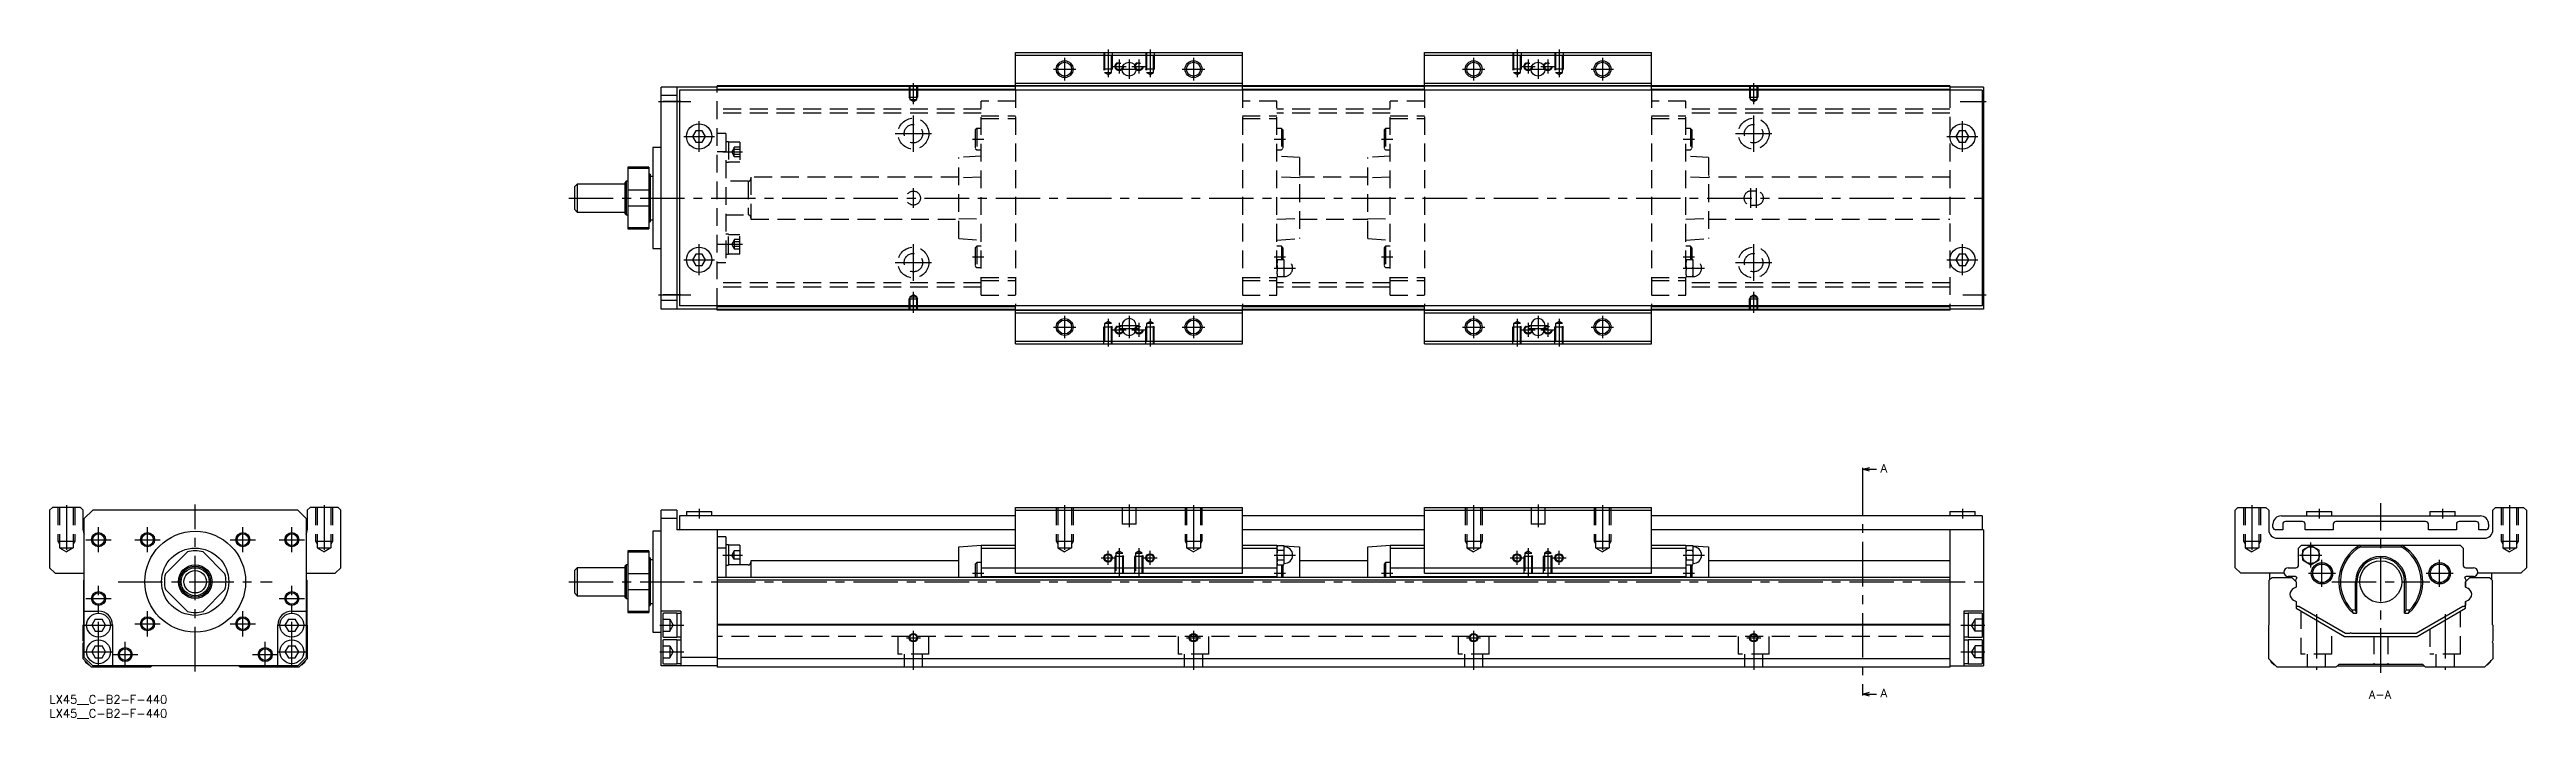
# Model space of a CAD drawing. Extents: x 0 to 884, y -8 to 230.
import ezdxf

# ---------------------------------------------------------------- set-up
doc = ezdxf.new("R2010")
doc.units = 0
doc.header["$LTSCALE"] = 0.5
doc.linetypes.add('CENTER', pattern=[50.8, 31.75, -6.35, 6.35, -6.35])
doc.linetypes.add('DASHED', pattern=[19.05, 12.7, -6.35])
for name, color, linetype in [('MSM_CENTER', 1, 'CENTER'), ('MSM_CONTINUOUS', 7, 'CONTINUOUS'), ('MSM_DASHED', 4, 'DASHED'), ('MSM_NARROW', 5, 'CONTINUOUS'), ('MSM_PART_NUMBER', 7, 'CONTINUOUS')]:
    doc.layers.add(name, color=color, linetype=linetype)
doc.styles.get("Standard").update_dxf_attribs({"font": 'txt.shx', "height": 3, "bigfont": 'bigfont.shx'})

# ---------------------------------------------------------------- blocks, each defined once
blk = doc.blocks.new('*U3')
at = {"layer": 'MSM_PART_NUMBER'}
blk.add_text('LX45__C-B2-F-440', height=3, dxfattribs=at).set_placement((0, -3))
blk = doc.blocks.new('*U4')
at = {"layer": 'MSM_PART_NUMBER'}
blk.add_text('LX45__C-B2-F-440', height=3, dxfattribs=at).set_placement((0, -8))

msp = doc.modelspace()

# ---------------------------------------------------------------- linework, layer by layer
at = {"layer": 'MSM_CENTER'}
for p, q in [((377.9, 230.38), (377.9, 220.47)), ((392.9, 230.38), (392.9, 220.47)), ((523.9, 230.38), (523.9, 220.47)), ((538.9, 230.38), (538.9, 220.47)), ((358.4, 223.38), (366.4, 223.38)), ((362.4, 227.38), (362.4, 219.38)), ((379.4, 224.38), (384.4, 224.38)), ((381.9, 226.88), (381.9, 221.88)), ((381.9, 223.38), (388.9, 223.38)), ((385.4, 226.88), (385.4, 219.88)), ((386.4, 224.38), (391.4, 224.38)), ((388.9, 226.88), (388.9, 221.88)), ((404.4, 223.38), (412.4, 223.38)), ((408.4, 227.38), (408.4, 219.38)), ((504.4, 223.38), (512.4, 223.38)), ((508.4, 227.38), (508.4, 219.38)), ((525.4, 224.38), (530.4, 224.38)), ((527.9, 226.88), (527.9, 221.88)), ((527.9, 223.38), (534.9, 223.38)), ((531.4, 226.88), (531.4, 219.88)), ((532.4, 224.38), (537.4, 224.38)), ((534.9, 226.88), (534.9, 221.88)), ((550.4, 223.38), (558.4, 223.38)), ((554.4, 227.38), (554.4, 219.38)), ((308.4, 210.87), (308.4, 218.38)), ((608.4, 210.87), (608.4, 218.38)), ((217.4, 211.88), (228.9, 211.88)), ((231.9, 193.88), (231.9, 204.88)), ((308.4, 193.88), (308.4, 206.88)), ((608.4, 193.88), (608.4, 206.88)), ((682.07, 211.88), (691.4, 211.88)), ((682.9, 193.88), (682.9, 204.88)), ((226.4, 199.38), (237.4, 199.38)), ((301.9, 200.38), (314.9, 200.38)), ((329.5, 198.38), (333.6, 198.38)), ((437.2, 198.38), (441.3, 198.38)), ((475.5, 198.38), (479.6, 198.38)), ((583.2, 198.38), (587.3, 198.38)), ((601.9, 200.38), (614.9, 200.38)), ((677.4, 199.38), (688.4, 199.38)), ((240.4, 193.83), (247.4, 193.83)), ((185.4, 177.38), (692.4, 177.38)), ((308.4, 173.88), (308.4, 180.88)), ((607.4, 173.88), (607.4, 180.88)), ((609.4, 173.88), (609.4, 180.88)), ((231.9, 149.88), (231.9, 160.88)), ((240.4, 160.92), (247.4, 160.92)), ((308.4, 147.88), (308.4, 160.88)), ((608.4, 147.88), (608.4, 160.88)), ((682.9, 149.88), (682.9, 160.88)), ((226.4, 155.38), (237.4, 155.38)), ((301.9, 154.38), (314.9, 154.38)), ((329.5, 156.38), (333.6, 156.38)), ((437.2, 156.38), (441.3, 156.38)), ((437.2, 152.38), (444.8, 152.38)), ((475.5, 156.38), (479.6, 156.38)), ((583.2, 156.38), (587.3, 156.38)), ((583.2, 152.38), (590.8, 152.38)), ((601.9, 154.38), (614.9, 154.38)), ((677.4, 155.38), (688.4, 155.38)), ((217.4, 142.88), (228.9, 142.88)), ((308.4, 136.38), (308.4, 143.89)), ((608.4, 136.38), (608.4, 143.89)), ((683.07, 142.88), (691.4, 142.88)), ((362.4, 135.38), (362.4, 127.38)), ((377.9, 134.29), (377.9, 124.38)), ((381.9, 132.88), (381.9, 127.88)), ((385.4, 135.38), (385.4, 127.38)), ((388.9, 132.88), (388.9, 127.88)), ((392.9, 134.29), (392.9, 124.38)), ((408.4, 135.38), (408.4, 127.38)), ((508.4, 135.38), (508.4, 127.38)), ((523.9, 134.29), (523.9, 124.38)), ((527.9, 132.88), (527.9, 127.88)), ((531.4, 135.38), (531.4, 127.38)), ((534.9, 132.88), (534.9, 127.88)), ((538.9, 134.29), (538.9, 124.38)), ((554.4, 135.38), (554.4, 127.38)), ((358.4, 131.38), (366.4, 131.38)), ((379.4, 130.38), (384.4, 130.38)), ((381.9, 131.88), (388.9, 131.88)), ((381.9, 130.88), (388.9, 130.88)), ((386.4, 130.38), (391.4, 130.38)), ((404.4, 131.38), (412.4, 131.38)), ((504.4, 131.38), (512.4, 131.38)), ((525.4, 130.38), (530.4, 130.38)), ((527.9, 131.88), (534.9, 131.88)), ((527.9, 130.88), (534.9, 130.88)), ((532.4, 130.38), (537.4, 130.38)), ((550.4, 131.38), (558.4, 131.38)), ((647.27, 80.12), (647.27, 0.88)), ((6, 67.76), (6, 50.18)), ((52, 8.5), (52, 68)), ((98, 67.76), (98, 50.18)), ((231.9, 66.5), (231.9, 63)), ((362.4, 67.76), (362.4, 50.18)), ((385.4, 68), (385.4, 60)), ((408.4, 67.76), (408.4, 50.18)), ((508.4, 67.76), (508.4, 50.18)), ((531.4, 68), (531.4, 60)), ((554.4, 67.76), (554.4, 50.18)), ((682.9, 66.5), (682.9, 63)), ((786.27, 67.76), (786.27, 50.18)), ((810.27, 66.5), (810.27, 63)), ((832.27, 8), (832.27, 68.5)), ((854.27, 66.5), (854.27, 63)), ((878.27, 67.76), (878.27, 50.18)), ((13, 55.5), (22, 55.5)), ((17.5, 51), (17.5, 60)), ((30.5, 55.5), (39.5, 55.5)), ((35, 51), (35, 60)), ((64.5, 55.5), (73.5, 55.5)), ((69, 51), (69, 60)), ((82, 55.5), (91, 55.5)), ((86.5, 51), (86.5, 60)), ((807.27, 45.54), (807.27, 54.46)), ((240.4, 50), (247.4, 50)), ((375.4, 49), (380.4, 49)), ((377.9, 46.5), (377.9, 51.5)), ((381.9, 52.41), (381.9, 42.5)), ((388.9, 52.41), (388.9, 42.5)), ((390.4, 49), (395.4, 49)), ((392.9, 46.5), (392.9, 51.5)), ((437.2, 50), (444.8, 50)), ((521.4, 49), (526.4, 49)), ((523.9, 46.5), (523.9, 51.5)), ((527.9, 52.41), (527.9, 42.5)), ((534.9, 52.41), (534.9, 42.5)), ((536.4, 49), (541.4, 49)), ((538.9, 46.5), (538.9, 51.5)), ((583.2, 50), (590.8, 50)), ((803.27, 50), (811.27, 50)), ((811.27, 38.7), (811.27, 48.3)), ((853.27, 38.7), (853.27, 48.3)), ((17.5, 10.25), (17.5, 39)), ((24.5, 40.5), (79.5, 40.5)), ((86.5, 10.25), (86.5, 39)), ((185.4, 40.5), (692.4, 40.5)), ((329.5, 43.5), (333.6, 43.5)), ((437.2, 43.5), (441.3, 43.5)), ((475.5, 43.5), (479.6, 43.5)), ((583.2, 43.5), (587.3, 43.5)), ((806.47, 43.5), (816.07, 43.5)), ((814.77, 40.5), (849.77, 40.5)), ((848.47, 43.5), (858.07, 43.5)), ((13, 34.5), (22, 34.5)), ((35, 21), (35, 30)), ((69, 21), (69, 30)), ((82, 34.5), (91, 34.5)), ((809.27, 28.97), (809.27, 9)), ((855.27, 28.97), (855.27, 9)), ((12.25, 25), (22.75, 25)), ((27, 10), (27, 19)), ((30.5, 25.5), (39.5, 25.5)), ((64.5, 25.5), (73.5, 25.5)), ((77, 10), (77, 19)), ((81.25, 25), (91.75, 25)), ((217.9, 25), (226.4, 25)), ((305.9, 20.5), (310.9, 20.5)), ((308.4, 9), (308.4, 23)), ((405.9, 20.5), (410.9, 20.5)), ((408.4, 23), (408.4, 9)), ((505.9, 20.5), (510.9, 20.5)), ((508.4, 23), (508.4, 9)), ((605.9, 20.5), (610.9, 20.5)), ((608.4, 23), (608.4, 9)), ((682.4, 25), (690.9, 25)), ((12.25, 15.5), (22.75, 15.5)), ((22.5, 14.5), (31.5, 14.5)), ((72.5, 14.5), (81.5, 14.5)), ((81.25, 15.5), (91.75, 15.5)), ((217.9, 15.5), (226.4, 15.5)), ((682.4, 15.5), (690.9, 15.5))]:
    msp.add_line(p, q, dxfattribs=at)
at = {"layer": 'MSM_CONTINUOUS'}
for p, q in [((344.9, 215.88), (344.9, 229.38)), ((344.9, 229.38), (425.9, 229.38)), ((344.9, 228.38), (425.9, 228.38)), ((425.9, 215.88), (425.9, 229.38)), ((490.9, 215.88), (490.9, 229.38)), ((490.9, 229.38), (571.9, 229.38)), ((490.9, 228.38), (571.9, 228.38)), ((571.9, 215.88), (571.9, 229.38)), ((238.4, 216.98), (218.4, 216.98)), ((218.4, 137.78), (218.4, 216.98)), ((223.9, 213.98), (218.4, 213.98)), ((223.9, 216.98), (223.9, 137.78)), ((689.9, 215.88), (224.9, 215.88)), ((224.9, 215.88), (224.9, 138.88)), ((678.4, 217.38), (238.4, 217.38)), ((238.4, 215.88), (238.4, 217.38)), ((344.9, 217.18), (238.4, 217.18)), ((344.9, 216.18), (238.4, 216.18)), ((344.9, 218.38), (425.9, 218.38)), ((344.9, 217.38), (425.9, 217.38)), ((490.9, 217.18), (425.9, 217.18)), ((490.9, 216.18), (425.9, 216.18)), ((490.9, 218.38), (571.9, 218.38)), ((490.9, 217.38), (571.9, 217.38)), ((678.4, 217.18), (571.9, 217.18)), ((678.4, 216.18), (571.9, 216.18)), ((678.4, 217.38), (678.4, 215.88)), ((690.4, 216.98), (678.4, 216.98)), ((689.9, 215.88), (689.9, 138.88)), ((690.4, 216.98), (690.4, 137.78)), ((215.4, 195.38), (215.4, 159.38)), ((218.4, 195.38), (215.4, 195.38)), ((230.74, 201.38), (229.59, 199.38)), ((229.59, 199.38), (230.74, 197.38)), ((233.05, 201.38), (230.74, 201.38)), ((230.74, 197.38), (233.05, 197.38)), ((234.2, 199.38), (233.05, 201.38)), ((233.05, 197.38), (234.2, 199.38)), ((681.74, 201.38), (680.59, 199.38)), ((680.59, 199.38), (681.74, 197.38)), ((684.05, 201.38), (681.74, 201.38)), ((681.74, 197.38), (684.05, 197.38)), ((685.2, 199.38), (684.05, 201.38)), ((684.05, 197.38), (685.2, 199.38)), ((213.9, 188.38), (206.4, 188.38)), ((206.4, 188.38), (206.4, 166.38)), ((206.4, 188.01), (213.9, 188.01)), ((213.9, 188.38), (213.9, 166.38)), ((214.4, 185.88), (213.9, 185.88)), ((214.4, 185.88), (214.4, 168.88)), ((188.4, 182.38), (187.4, 181.38)), ((187.4, 181.38), (187.4, 173.38)), ((188.4, 182.38), (188.4, 172.38)), ((205.4, 182.38), (188.4, 182.38)), ((205.9, 183.38), (205.4, 182.88)), ((205.4, 182.88), (205.4, 171.88)), ((205.9, 183.38), (205.9, 171.38)), ((206.4, 183.38), (205.9, 183.38)), ((213.9, 180.17), (206.4, 180.17)), ((215.4, 185.13), (214.4, 185.13)), ((187.4, 173.38), (188.4, 172.38)), ((188.4, 172.38), (205.4, 172.38)), ((205.4, 171.88), (205.9, 171.38)), ((205.9, 171.38), (206.4, 171.38)), ((206.4, 174.58), (213.9, 174.58)), ((213.9, 168.88), (214.4, 168.88)), ((214.4, 169.63), (215.4, 169.63)), ((213.9, 166.74), (206.4, 166.74)), ((206.4, 166.38), (213.9, 166.38)), ((215.4, 159.38), (218.4, 159.38)), ((230.74, 157.38), (229.59, 155.38)), ((229.59, 155.38), (230.74, 153.38)), ((233.05, 157.38), (230.74, 157.38)), ((230.74, 153.38), (233.05, 153.38)), ((234.2, 155.38), (233.05, 157.38)), ((233.05, 153.38), (234.2, 155.38)), ((681.74, 157.38), (680.59, 155.38)), ((680.59, 155.38), (681.74, 153.38)), ((684.05, 157.38), (681.74, 157.38)), ((681.74, 153.38), (684.05, 153.38)), ((685.2, 155.38), (684.05, 157.38)), ((684.05, 153.38), (685.2, 155.38)), ((223.9, 140.78), (218.4, 140.78)), ((238.4, 137.78), (218.4, 137.78)), ((689.9, 138.88), (224.9, 138.88)), ((238.4, 137.38), (238.4, 138.88)), ((344.9, 138.58), (238.4, 138.58)), ((344.9, 137.58), (238.4, 137.58)), ((678.4, 137.38), (238.4, 137.38)), ((344.9, 125.38), (344.9, 138.88)), ((344.9, 137.38), (425.9, 137.38)), ((344.9, 136.38), (425.9, 136.38)), ((425.9, 125.38), (425.9, 138.88)), ((490.9, 138.58), (425.9, 138.58)), ((490.9, 137.58), (425.9, 137.58)), ((490.9, 125.38), (490.9, 138.88)), ((490.9, 137.38), (571.9, 137.38)), ((490.9, 136.38), (571.9, 136.38)), ((571.9, 125.38), (571.9, 138.88)), ((678.4, 138.58), (571.9, 138.58)), ((678.4, 137.58), (571.9, 137.58)), ((678.4, 138.88), (678.4, 137.38)), ((690.4, 137.78), (678.4, 137.78)), ((344.9, 126.38), (425.9, 126.38)), ((344.9, 125.38), (425.9, 125.38)), ((382.9, 131.88), (382.9, 130.88)), ((387.9, 130.88), (387.9, 131.88)), ((490.9, 126.38), (571.9, 126.38)), ((490.9, 125.38), (571.9, 125.38)), ((528.9, 131.88), (528.9, 130.88)), ((533.9, 130.88), (533.9, 131.88)), ((647.27, 80.62), (649.77, 81.29)), ((647.27, 81.12), (647.27, 80.12)), ((647.27, 80.62), (652.27, 80.62)), ((649.77, 79.95), (647.27, 80.62)), ((1, 67), (0, 66)), ((0, 66), (0, 45.5)), ((11, 67), (1, 67)), ((12, 66), (11, 67)), ((12, 59), (12, 66)), ((15.4, 66), (12.4, 63)), ((12.4, 13.5), (12.4, 63)), ((88.6, 66), (15.4, 66)), ((91.6, 63), (88.6, 66)), ((91.6, 63), (91.6, 13.5)), ((93, 67), (92, 66)), ((92, 66), (92, 59)), ((103, 67), (93, 67)), ((104, 66), (103, 67)), ((104, 45.5), (104, 66)), ((223.9, 66), (218.4, 66)), ((218.4, 10.5), (218.4, 66)), ((223.9, 63), (218.4, 63)), ((223.9, 66), (223.9, 59)), ((224.9, 64), (224.9, 59)), ((344.9, 64), (224.9, 64)), ((227.4, 65.5), (227.4, 64)), ((227.4, 65.5), (236.4, 65.5)), ((236.4, 64), (236.4, 65.5)), ((344.9, 67), (425.9, 67)), ((344.9, 43.5), (344.9, 67)), ((344.9, 66), (425.9, 66)), ((425.9, 43.5), (425.9, 67)), ((490.9, 64), (425.9, 64)), ((490.9, 67), (571.9, 67)), ((490.9, 43.5), (490.9, 67)), ((490.9, 66), (571.9, 66)), ((571.9, 43.5), (571.9, 67)), ((689.9, 64), (571.9, 64)), ((678.4, 65.5), (678.4, 64)), ((678.4, 65.5), (687.4, 65.5)), ((687.4, 64), (687.4, 65.5)), ((689.9, 64), (689.9, 59)), ((780.27, 66), (781.27, 67)), ((780.27, 45.5), (780.27, 66)), ((781.27, 67), (791.27, 67)), ((791.27, 67), (792.27, 66)), ((792.27, 66), (792.27, 59)), ((796.77, 64), (867.77, 64)), ((804.27, 62), (798.27, 62)), ((805.77, 65.5), (814.77, 65.5)), ((805.77, 65.5), (805.77, 64)), ((814.77, 64), (814.77, 65.5)), ((848.27, 62), (816.27, 62)), ((849.77, 65.5), (858.77, 65.5)), ((849.77, 65.5), (849.77, 64)), ((858.77, 64), (858.77, 65.5)), ((866.27, 62), (860.27, 62)), ((872.27, 66), (873.27, 67)), ((872.27, 59), (872.27, 66)), ((873.27, 67), (883.27, 67)), ((883.27, 67), (884.27, 66)), ((884.27, 66), (884.27, 45.5)), ((218.4, 58.5), (215.4, 58.5)), ((215.4, 58.5), (215.4, 22.5)), ((344.9, 59), (223.9, 59)), ((238.4, 59), (238.4, 10)), ((241.4, 56.5), (238.4, 56.5)), ((241.4, 56.5), (241.4, 42)), ((242.4, 53.65), (241.4, 53.65)), ((242.4, 53.65), (242.4, 46.35)), ((246.4, 53.5), (242.4, 53.5)), ((246.4, 53.5), (246.4, 46.5)), ((324.6, 53), (332.6, 53.5)), ((332.6, 53.5), (344.9, 53.5)), ((332.6, 53.5), (332.6, 42)), ((490.9, 59), (425.9, 59)), ((425.9, 53.5), (438.2, 53.5)), ((438.2, 53.5), (438.77, 53.46)), ((438.2, 53.5), (438.2, 42)), ((438.32, 53.46), (438.2, 53)), ((438.32, 53.46), (440.67, 53.46)), ((440.8, 53), (440.67, 53.46)), ((440.7, 53.34), (446.2, 53)), ((470.6, 53), (478.6, 53.5)), ((478.6, 53.5), (490.9, 53.5)), ((478.6, 53.5), (478.6, 42)), ((690.4, 59), (571.9, 59)), ((571.9, 53.5), (584.2, 53.5)), ((584.2, 53.5), (584.77, 53.46)), ((584.2, 53.5), (584.2, 42)), ((584.32, 53.46), (584.2, 53)), ((584.32, 53.46), (586.67, 53.46)), ((586.8, 53), (586.67, 53.46)), ((586.7, 53.34), (592.2, 53)), ((678.4, 59), (678.4, 10)), ((690.4, 59), (690.4, 10.5)), ((793.77, 60), (793.77, 61)), ((797.27, 59), (794.77, 59)), ((795.27, 56), (869.27, 56)), ((797.27, 61), (797.27, 59)), ((802.92, 52.5), (803.92, 53.5)), ((803.92, 53.5), (860.62, 53.5)), ((807.27, 53.46), (804.27, 51.73)), ((805.27, 59), (805.27, 61)), ((815.27, 59), (805.27, 59)), ((810.27, 51.73), (807.27, 53.46)), ((815.27, 61), (815.27, 59)), ((824.79, 53.5), (825.04, 53)), ((839.5, 53), (839.76, 53.5)), ((849.27, 59), (849.27, 61)), ((859.27, 59), (849.27, 59)), ((859.27, 61), (859.27, 59)), ((860.62, 53.5), (861.62, 52.5)), ((867.27, 59), (867.27, 61)), ((869.77, 59), (867.27, 59)), ((870.77, 61), (870.77, 60)), ((0, 45.5), (2, 43.5)), ((41.36, 43.3), (49.2, 51.14)), ((54.8, 51.14), (62.64, 43.3)), ((102, 43.5), (104, 45.5)), ((188.4, 45.5), (187.4, 44.5)), ((187.4, 44.5), (187.4, 36.5)), ((205.4, 45.5), (188.4, 45.5)), ((188.4, 45.5), (188.4, 35.5)), ((205.9, 46.5), (205.4, 46)), ((205.4, 46), (205.4, 35)), ((206.4, 46.5), (205.9, 46.5)), ((205.9, 46.5), (205.9, 34.5)), ((213.9, 51.5), (206.4, 51.5)), ((206.4, 51.5), (206.4, 29.5)), ((206.4, 51.14), (213.9, 51.14)), ((213.9, 51.5), (213.9, 29.5)), ((214.4, 49), (213.9, 49)), ((214.4, 49), (214.4, 32)), ((215.4, 48.25), (214.4, 48.25)), ((241.4, 52.5), (238.4, 52.5)), ((241.4, 46.35), (242.4, 46.35)), ((249.4, 46.5), (242.4, 46.5)), ((250.4, 48), (250.4, 42)), ((324.6, 48), (250.4, 48)), ((324.6, 42), (324.6, 53)), ((331, 47.3), (330.5, 46.8)), ((330.5, 46.8), (330.5, 42)), ((332.6, 47.3), (331, 47.3)), ((331, 47.3), (331, 42)), ((332.6, 52.5), (344.9, 52.5)), ((332.6, 45.5), (438.2, 45.5)), ((425.9, 52.5), (438.2, 52.5)), ((438.2, 52.41), (438.2, 52.6)), ((438.2, 47), (438.32, 46.54)), ((438.32, 51.73), (440.67, 51.73)), ((438.32, 48.27), (440.67, 48.27)), ((438.32, 46.54), (440.67, 46.54)), ((439.8, 46.54), (439.8, 42)), ((440.3, 46.54), (440.3, 42)), ((440.67, 46.54), (440.8, 47)), ((440.8, 47), (440.8, 53)), ((446.2, 53), (446.2, 42)), ((470.6, 48), (446.2, 48)), ((470.6, 42), (470.6, 53)), ((477, 47.3), (476.5, 46.8)), ((476.5, 46.8), (476.5, 42)), ((478.6, 47.3), (477, 47.3)), ((477, 47.3), (477, 42)), ((478.6, 52.5), (490.9, 52.5)), ((478.6, 45.5), (584.2, 45.5)), ((571.9, 52.5), (584.2, 52.5)), ((584.2, 52.41), (584.2, 52.6)), ((584.2, 47), (584.32, 46.54)), ((584.32, 51.73), (586.67, 51.73)), ((584.32, 48.27), (586.67, 48.27)), ((584.32, 46.54), (586.67, 46.54)), ((585.8, 46.54), (585.8, 42)), ((586.3, 46.54), (586.3, 42)), ((586.67, 46.54), (586.8, 47)), ((586.8, 47), (586.8, 53)), ((592.2, 53), (592.2, 42)), ((678.4, 48), (592.2, 48)), ((782.27, 43.5), (780.27, 45.5)), ((799.22, 45.5), (801.92, 45.5)), ((802.92, 46.5), (802.92, 52.5)), ((804.27, 51.73), (804.27, 48.27)), ((804.27, 48.27), (807.27, 46.54)), ((807.27, 46.54), (810.27, 48.27)), ((810.27, 48.27), (810.27, 51.73)), ((825.04, 53), (839.5, 53)), ((861.62, 52.5), (861.62, 46.5)), ((862.62, 45.5), (865.32, 45.5)), ((884.27, 45.5), (882.27, 43.5)), ((2, 43.5), (12.4, 43.5)), ((12.2, 41), (12.4, 41.2)), ((12.2, 25.2), (12.2, 41)), ((49.2, 29.86), (41.36, 37.7)), ((62.64, 37.7), (54.8, 29.86)), ((91.6, 43.5), (102, 43.5)), ((91.6, 41.2), (91.8, 41)), ((91.8, 41), (91.8, 25.2)), ((187.4, 36.5), (188.4, 35.5)), ((188.4, 35.5), (205.4, 35.5)), ((213.9, 43.3), (206.4, 43.3)), ((206.4, 37.7), (213.9, 37.7)), ((678.4, 42), (238.4, 42)), ((678.4, 41), (238.4, 41)), ((332.6, 42.4), (438.2, 42.4)), ((344.9, 43.5), (425.9, 43.5)), ((478.6, 42.4), (584.2, 42.4)), ((490.9, 43.5), (571.9, 43.5)), ((797.74, 43.5), (782.27, 43.5)), ((792.47, 41), (793.47, 42)), ((792.47, 25.2), (792.47, 41)), ((792.67, 41.2), (792.67, 43.5)), ((793.47, 42), (800.52, 42)), ((801.52, 42.4), (799.22, 42.4)), ((800.52, 42), (802.02, 40.5)), ((800.52, 42), (802.02, 40.5)), ((802.02, 38.61), (801.13, 38.1)), ((801.97, 40.55), (801.97, 41.2)), ((802.02, 40.5), (802.02, 38.61)), ((823.27, 30.44), (823.27, 40.5)), ((823.77, 29.22), (823.77, 40.5)), ((840.77, 29.22), (840.77, 40.5)), ((841.27, 30.44), (841.27, 40.5)), ((862.52, 40.5), (864.02, 42)), ((862.57, 40.55), (862.52, 40.5)), ((862.52, 40.5), (862.52, 38.61)), ((862.52, 38.61), (862.52, 40.5)), ((863.42, 38.1), (862.52, 38.61)), ((862.57, 41.2), (862.57, 40.55)), ((865.32, 42.4), (863.02, 42.4)), ((864.02, 42), (871.07, 42)), ((882.27, 43.5), (866.81, 43.5)), ((871.07, 42), (872.07, 41)), ((871.87, 41.2), (871.87, 43.5)), ((872.07, 41), (872.07, 25.2)), ((12.4, 30), (17.5, 30)), ((16.27, 27.12), (15.05, 25)), ((16.27, 27.12), (18.73, 27.12)), ((19.95, 25), (18.73, 27.12)), ((85.27, 27.12), (84.05, 25)), ((85.27, 27.12), (87.73, 27.12)), ((86.5, 30), (91.6, 30)), ((88.95, 25), (87.73, 27.12)), ((205.4, 35), (205.9, 34.5)), ((205.9, 34.5), (206.4, 34.5)), ((213.9, 29.86), (206.4, 29.86)), ((206.4, 29.5), (213.9, 29.5)), ((213.9, 32), (214.4, 32)), ((214.4, 32.75), (215.4, 32.75)), ((225.4, 30), (218.4, 30)), ((218.9, 29), (218.9, 21)), ((223.9, 29.25), (219.15, 29.25)), ((223.9, 29.25), (223.9, 20.75)), ((225.4, 29.15), (223.9, 29.15)), ((225.4, 30), (225.4, 10.5)), ((683.4, 30), (683.4, 10.5)), ((690.4, 30), (683.4, 30)), ((684.9, 29.15), (683.4, 29.15)), ((689.9, 29.25), (684.9, 29.25)), ((684.9, 29.25), (684.9, 20.75)), ((689.9, 29.25), (689.9, 20.75)), ((801.13, 33.9), (802.02, 33.39)), ((802.02, 33.39), (802.02, 31)), ((802.02, 31), (819.34, 21)), ((802.97, 31.61), (802.77, 31.61)), ((819.61, 22), (802.97, 31.61)), ((821.91, 30.44), (823.27, 30.44)), ((822.38, 29.22), (823.77, 29.22)), ((823.77, 29.22), (823.27, 30.44)), ((841.27, 30.44), (840.77, 29.22)), ((840.77, 29.22), (842.16, 29.22)), ((841.27, 30.44), (842.63, 30.44)), ((861.57, 31.61), (844.93, 22)), ((845.2, 21), (862.52, 31)), ((861.77, 31.61), (861.57, 31.61)), ((862.52, 33.39), (863.42, 33.9)), ((862.52, 33.39), (862.52, 32.13)), ((862.52, 31), (862.52, 33.39)), ((12, 25), (12.2, 25.2)), ((12, 19.4), (12, 25)), ((12, 13), (12, 18.6)), ((15.05, 25), (16.27, 22.88)), ((16.27, 22.88), (18.73, 22.88)), ((18.73, 22.88), (19.95, 25)), ((22.5, 25), (22.5, 10.5)), ((81.5, 10.5), (81.5, 25)), ((84.05, 25), (85.27, 22.88)), ((85.27, 22.88), (87.73, 22.88)), ((87.73, 22.88), (88.95, 25)), ((91.8, 25.2), (92, 25)), ((92, 25), (92, 13)), ((215.4, 22.5), (218.4, 22.5)), ((218.9, 19.5), (218.9, 11.5)), ((219.15, 20.75), (223.9, 20.75)), ((223.9, 19.75), (219.15, 19.75)), ((223.9, 20.85), (225.4, 20.85)), ((223.9, 19.75), (223.9, 11.25)), ((225.4, 19.65), (223.9, 19.65)), ((678.4, 25.2), (238.4, 25.2)), ((678.4, 25), (238.4, 25)), ((683.4, 20.85), (684.9, 20.85)), ((684.9, 19.65), (683.4, 19.65)), ((684.9, 20.75), (689.9, 20.75)), ((689.9, 19.75), (684.9, 19.75)), ((684.9, 19.75), (684.9, 11.25)), ((689.9, 19.75), (689.9, 11.25)), ((792.27, 25), (792.47, 25.2)), ((792.27, 13), (792.27, 25)), ((819.34, 21), (845.2, 21)), ((821.12, 22), (819.61, 22)), ((844.93, 22), (821.92, 22)), ((872.07, 25.2), (872.27, 25)), ((872.27, 25), (872.27, 19.4)), ((872.27, 18.6), (872.27, 13)), ((15, 10), (12, 13)), ((15.4, 10.5), (12.4, 13.5)), ((36, 10), (15, 10)), ((16.27, 17.62), (15.05, 15.5)), ((15.05, 15.5), (16.27, 13.38)), ((88.6, 10.5), (15.4, 10.5)), ((16.27, 17.62), (18.73, 17.62)), ((16.27, 13.38), (18.73, 13.38)), ((19.95, 15.5), (18.73, 17.62)), ((18.73, 13.38), (19.95, 15.5)), ((36.5, 10.5), (36, 10)), ((68, 10), (67.5, 10.5)), ((89, 10), (68, 10)), ((85.27, 17.62), (84.05, 15.5)), ((84.05, 15.5), (85.27, 13.38)), ((85.27, 17.62), (87.73, 17.62)), ((85.27, 13.38), (87.73, 13.38)), ((88.95, 15.5), (87.73, 17.62)), ((87.73, 13.38), (88.95, 15.5)), ((91.6, 13.5), (88.6, 10.5)), ((92, 13), (89, 10)), ((238.4, 10.5), (218.4, 10.5)), ((219.15, 11.25), (223.9, 11.25)), ((223.9, 11.35), (225.4, 11.35)), ((238.4, 13.5), (225.4, 13.5)), ((678.4, 13), (238.4, 13)), ((678.4, 10), (238.4, 10)), ((678.4, 10.5), (690.4, 10.5)), ((683.4, 11.35), (684.9, 11.35)), ((684.9, 11.25), (689.9, 11.25)), ((795.27, 10), (792.27, 13)), ((816.27, 10), (795.27, 10)), ((817.27, 11), (816.27, 10)), ((816.77, 10.5), (847.77, 10.5)), ((847.27, 11), (817.27, 11)), ((848.27, 10), (847.27, 11)), ((869.27, 10), (848.27, 10)), ((872.27, 13), (869.27, 10)), ((647.27, 0.38), (649.77, 1.05)), ((647.27, 0.88), (647.27, -0.12)), ((647.27, 0.38), (652.27, 0.38)), ((649.77, -0.29), (647.27, 0.38))]:
    msp.add_line(p, q, dxfattribs=at)
for centre, radius in [((362.4, 223.38), 2.46), ((385.4, 223.38), 2.5), ((408.4, 223.38), 2.46), ((508.4, 223.38), 2.46), ((531.4, 223.38), 2.5), ((554.4, 223.38), 2.46), ((231.9, 199.38), 4.5), ((682.9, 199.38), 4.5), ((231.9, 155.38), 4.5), ((682.9, 155.38), 4.5), ((362.4, 131.38), 2.46), ((408.4, 131.38), 2.46), ((508.4, 131.38), 2.46), ((554.4, 131.38), 2.46), ((17.5, 55.5), 2.07), ((35, 55.5), 2.07), ((52, 40.5), 18), ((69, 55.5), 2.07), ((86.5, 55.5), 2.07), ((52, 40.5), 12), ((52, 40.5), 6), ((52, 40.5), 5.5), ((52, 40.5), 5), ((52, 40.5), 4), ((377.9, 49), 1.23), ((392.9, 49), 1.23), ((523.9, 49), 1.23), ((538.9, 49), 1.23), ((807.27, 50), 3), ((811.27, 43.5), 3.8), ((811.27, 43.5), 3.3), ((832.27, 40.5), 7.5), ((853.27, 43.5), 3.8), ((853.27, 43.5), 3.3), ((17.5, 34.5), 2.07), ((86.5, 34.5), 2.07), ((17.5, 25), 4.25), ((35, 25.5), 2.07), ((69, 25.5), 2.07), ((86.5, 25), 4.25), ((17.5, 15.5), 4.25), ((86.5, 15.5), 4.25), ((308.4, 20.5), 1.23), ((408.4, 20.5), 1.23), ((508.4, 20.5), 1.23), ((608.4, 20.5), 1.23), ((27, 14.5), 2.07), ((77, 14.5), 2.07)]:
    msp.add_circle(centre, radius, dxfattribs=at)
for centre, radius, start, end in [((385.4, 131.88), 2.5, 0, 180), ((531.4, 131.88), 2.5, 0, 180), ((385.4, 130.88), 2.5, 180, 0), ((531.4, 130.88), 2.5, 180, 0), ((796.77, 61), 3, 90, 180), ((798.27, 61), 1, 90, 180), ((804.27, 61), 1, 0, 90), ((816.27, 61), 1, 90, 180), ((848.27, 61), 1, 0, 90), ((860.27, 61), 1, 90, 180), ((866.27, 61), 1, 0, 90), ((867.77, 61), 3, 0, 90), ((15, 59), 3, 180, 209.92525), ((89, 59), 3, 330.07238, 0), ((441.5, 52.57), 3.31, 164.22771, 179.4294), ((437.49, 52.56), 3.31, 0.57378, 15.76911), ((587.5, 52.57), 3.31, 164.22771, 179.4294), ((583.49, 52.56), 3.31, 0.57378, 15.76911), ((795.27, 59), 3, 180, 270), ((794.77, 60), 1, 180, 270), ((832.27, 40.5), 15, 119.92643, 228.76392), ((832.27, 40.5), 15, 311.23608, 60.07357), ((869.27, 59), 3, 270, 0), ((869.77, 60), 1, 270, 0), ((52, 40.5), 11, 75.27264, 104.72736), ((249.4, 47.5), 1, 270, 0), ((441.5, 52.63), 3.31, 180.57378, 195.76911), ((451.08, 49.95), 12.89, 172.03062, 179.75617), ((451.65, 50.1), 13.46, 180.40698, 187.80623), ((441.5, 47.37), 3.31, 164.22771, 179.4294), ((441.5, 47.44), 3.31, 180.57378, 195.76911), ((437.49, 52.63), 3.31, 344.22771, 359.4294), ((427.9, 49.94), 12.89, 0.24521, 7.968), ((427.34, 50.1), 13.46, 352.19377, 359.59302), ((437.49, 47.37), 3.31, 0.57378, 15.76911), ((437.49, 47.43), 3.31, 344.22771, 359.4294), ((440.8, 50), 3, 270, 90), ((587.5, 52.63), 3.31, 180.57378, 195.76911), ((597.08, 49.95), 12.89, 172.03062, 179.75617), ((597.65, 50.1), 13.46, 180.40698, 187.80623), ((587.5, 47.37), 3.31, 164.22771, 179.4294), ((587.5, 47.44), 3.31, 180.57378, 195.76911), ((583.49, 52.63), 3.31, 344.22771, 359.4294), ((573.9, 49.94), 12.89, 0.24521, 7.968), ((573.34, 50.1), 13.46, 352.19377, 359.59302), ((583.49, 47.37), 3.31, 0.57378, 15.76911), ((583.49, 47.43), 3.31, 344.22771, 359.4294), ((586.8, 50), 3, 270, 90), ((799.22, 43.95), 1.55, 90, 270), ((801.92, 46.5), 1, 270, 0), ((832.27, 40.5), 14.44, 120.05097, 224.15139), ((832.27, 40.5), 9, 0, 180), ((832.27, 40.5), 8.5, 0, 180), ((832.27, 40.5), 14.44, 315.84861, 59.94903), ((862.62, 46.5), 1, 180, 270), ((865.32, 43.95), 1.55, 270, 90), ((52, 40.5), 11, 165.27264, 194.72736), ((52, 40.5), 11, 345.27264, 14.72736), ((802.43, 35.85), 2.6, 120.00003, 176.58933), ((802.43, 36.15), 2.6, 183.41067, 239.99996), ((801.52, 41.4), 1, 30.09191, 90), ((802.77, 41.2), 0.8, 118.74892, 180), ((863.02, 41.4), 1, 90, 149.90809), ((861.77, 41.2), 0.8, 0, 61.25108), ((862.12, 35.85), 2.6, 3.41067, 59.99996), ((862.12, 36.15), 2.6, 300.00004, 356.58933), ((17.5, 25), 5, 0, 90), ((52, 40.5), 11, 255.27264, 284.72736), ((86.5, 25), 5, 90, 180), ((219.15, 29), 0.25, 90, 180), ((802.77, 32.41), 0.8, 200.36413, 270), ((834.5, 34.62), 13.26, 198.36858, 204.03004), ((829.98, 34.65), 13.33, 335.98509, 341.61629), ((861.77, 32.41), 0.8, 270, 339.62763), ((11.7, 19), 0.5, 306.8699, 53.1301), ((219.15, 21), 0.25, 180, 270), ((219.15, 19.5), 0.25, 90, 180), ((821.52, 21.7), 0.5, 36.8699, 143.1301), ((872.57, 19), 0.5, 126.8699, 233.1301), ((15.4, 13.5), 3, 201.81505, 248.18495), ((88.6, 13.5), 3, 291.81368, 338.18632), ((219.15, 11.5), 0.25, 180, 270), ((795.67, 13.5), 3, 201.81368, 248.18632), ((868.87, 13.5), 3, 291.81505, 338.18495)]:
    msp.add_arc(centre, radius, start, end, dxfattribs=at)
at = {"layer": 'MSM_DASHED'}
for p, q in [((376.4, 229.38), (376.4, 223.38)), ((379.4, 223.38), (376.4, 223.38)), ((376.67, 222.91), (376.4, 223.38)), ((376.67, 229.38), (376.67, 222.18)), ((376.67, 222.18), (379.13, 222.18)), ((376.67, 222.18), (377.9, 221.47)), ((377.9, 221.47), (379.13, 222.18)), ((379.13, 222.18), (379.13, 229.38)), ((379.13, 222.91), (379.4, 223.38)), ((379.4, 229.38), (379.4, 223.38)), ((391.4, 229.38), (391.4, 223.38)), ((394.4, 223.38), (391.4, 223.38)), ((391.67, 222.91), (391.4, 223.38)), ((391.67, 229.38), (391.67, 222.18)), ((391.67, 222.18), (394.13, 222.18)), ((391.67, 222.18), (392.9, 221.47)), ((392.9, 221.47), (394.13, 222.18)), ((394.13, 222.18), (394.13, 229.38)), ((394.13, 222.91), (394.4, 223.38)), ((394.4, 229.38), (394.4, 223.38)), ((522.4, 229.38), (522.4, 223.38)), ((525.4, 223.38), (522.4, 223.38)), ((522.67, 222.91), (522.4, 223.38)), ((522.67, 229.38), (522.67, 222.18)), ((522.67, 222.18), (525.13, 222.18)), ((522.67, 222.18), (523.9, 221.47)), ((523.9, 221.47), (525.13, 222.18)), ((525.13, 222.18), (525.13, 229.38)), ((525.13, 222.91), (525.4, 223.38)), ((525.4, 229.38), (525.4, 223.38)), ((537.4, 229.38), (537.4, 223.38)), ((540.4, 223.38), (537.4, 223.38)), ((537.67, 222.91), (537.4, 223.38)), ((537.67, 229.38), (537.67, 222.18)), ((537.67, 222.18), (540.13, 222.18)), ((537.67, 222.18), (538.9, 221.47)), ((538.9, 221.47), (540.13, 222.18)), ((540.13, 222.18), (540.13, 229.38)), ((540.13, 222.91), (540.4, 223.38)), ((540.4, 229.38), (540.4, 223.38)), ((238.4, 138.88), (238.4, 215.88)), ((306.9, 217.38), (306.9, 213.38)), ((306.9, 213.38), (309.9, 213.38)), ((307.17, 212.91), (306.9, 213.38)), ((307.17, 217.38), (307.17, 212.58)), ((307.17, 212.58), (308.4, 211.87)), ((307.17, 212.58), (309.63, 212.58)), ((308.4, 211.87), (309.63, 212.58)), ((309.63, 212.58), (309.63, 217.38)), ((309.63, 212.91), (309.9, 213.38)), ((309.9, 217.38), (309.9, 213.38)), ((425.9, 217.38), (344.9, 217.38)), ((344.9, 215.88), (344.9, 138.88)), ((425.9, 215.88), (425.9, 138.88)), ((571.9, 217.38), (490.9, 217.38)), ((490.9, 215.88), (490.9, 138.88)), ((571.9, 215.88), (571.9, 138.88)), ((606.9, 217.38), (606.9, 213.38)), ((606.9, 213.38), (609.9, 213.38)), ((607.17, 212.91), (606.9, 213.38)), ((607.17, 217.38), (607.17, 212.58)), ((607.17, 212.58), (609.63, 212.58)), ((607.17, 212.58), (608.4, 211.87)), ((608.4, 211.87), (609.63, 212.58)), ((609.63, 212.58), (609.63, 217.38)), ((609.63, 212.91), (609.9, 213.38)), ((609.9, 217.38), (609.9, 213.38)), ((678.4, 215.88), (678.4, 138.88)), ((225.4, 211.88), (218.4, 211.88)), ((332.6, 209.13), (238.4, 209.13)), ((332.6, 207.63), (238.4, 207.63)), ((344.9, 211.98), (332.6, 211.98)), ((332.6, 142.78), (332.6, 211.98)), ((332.6, 206.73), (344.9, 206.73)), ((332.6, 205.73), (344.9, 205.73)), ((438.2, 211.98), (425.9, 211.98)), ((425.9, 206.73), (438.2, 206.73)), ((425.9, 205.73), (438.2, 205.73)), ((438.2, 142.78), (438.2, 211.98)), ((478.6, 209.13), (438.2, 209.13)), ((478.6, 207.63), (438.2, 207.63)), ((490.9, 211.98), (478.6, 211.98)), ((478.6, 142.78), (478.6, 211.98)), ((478.6, 206.73), (490.9, 206.73)), ((478.6, 205.73), (490.9, 205.73)), ((584.2, 211.98), (571.9, 211.98)), ((571.9, 206.73), (584.2, 206.73)), ((571.9, 205.73), (584.2, 205.73)), ((584.2, 142.78), (584.2, 211.98)), ((678.4, 209.13), (584.2, 209.13)), ((678.4, 207.63), (584.2, 207.63)), ((241.4, 200.38), (238.4, 200.38)), ((241.4, 200.38), (241.4, 154.38)), ((242.4, 197.48), (241.4, 197.48)), ((242.4, 197.48), (242.4, 190.18)), ((246.4, 197.33), (242.4, 197.33)), ((244.4, 195.33), (243.53, 193.83)), ((244.4, 192.1), (244.4, 195.56)), ((246.4, 195.56), (244.4, 195.56)), ((246.4, 194.7), (244.4, 194.7)), ((246.4, 197.33), (246.4, 190.33)), ((331, 202.18), (330.5, 201.68)), ((330.5, 201.68), (330.5, 195.08)), ((330.5, 195.08), (331, 194.58)), ((332.6, 202.18), (331, 202.18)), ((331, 202.18), (331, 194.58)), ((331, 194.58), (332.6, 194.58)), ((439.8, 202.18), (438.2, 202.18)), ((438.2, 194.58), (439.8, 194.58)), ((440.3, 201.68), (439.8, 202.18)), ((439.8, 202.18), (439.8, 194.58)), ((439.8, 194.58), (440.3, 195.08)), ((440.3, 201.68), (440.3, 195.08)), ((477, 202.18), (476.5, 201.68)), ((476.5, 201.68), (476.5, 195.08)), ((476.5, 195.08), (477, 194.58)), ((478.6, 202.18), (477, 202.18)), ((477, 202.18), (477, 194.58)), ((477, 194.58), (478.6, 194.58)), ((585.8, 202.18), (584.2, 202.18)), ((584.2, 194.58), (585.8, 194.58)), ((586.3, 201.68), (585.8, 202.18)), ((585.8, 202.18), (585.8, 194.58)), ((585.8, 194.58), (586.3, 195.08)), ((586.3, 201.68), (586.3, 195.08)), ((241.4, 193.9), (238.4, 193.9)), ((241.4, 190.18), (242.4, 190.18)), ((242.4, 190.33), (246.4, 190.33)), ((244.4, 192.33), (243.53, 193.83)), ((246.4, 192.96), (244.4, 192.96)), ((246.4, 192.1), (244.4, 192.1)), ((332.6, 192.38), (324.6, 191.82)), ((324.6, 162.93), (324.6, 191.82)), ((446.2, 191.82), (438.2, 192.38)), ((446.2, 191.82), (446.2, 162.93)), ((478.6, 192.38), (470.6, 191.82)), ((470.6, 162.93), (470.6, 191.82)), ((592.2, 191.82), (584.2, 192.38)), ((592.2, 191.82), (592.2, 162.93)), ((249.4, 183.38), (241.4, 183.38)), ((249.4, 183.38), (249.4, 171.38)), ((250.4, 184.88), (250.4, 169.88)), ((324.6, 184.88), (250.4, 184.88)), ((332.6, 184.86), (324.6, 184.61)), ((446.2, 184.61), (438.2, 184.86)), ((470.6, 184.88), (446.2, 184.88)), ((478.6, 184.86), (470.6, 184.61)), ((592.2, 184.61), (584.2, 184.86)), ((678.4, 184.88), (592.2, 184.88)), ((609.4, 179.88), (607.4, 179.88)), ((241.4, 171.38), (249.4, 171.38)), ((250.4, 169.88), (324.6, 169.88)), ((324.6, 170.14), (332.6, 169.89)), ((438.2, 169.89), (446.2, 170.14)), ((446.2, 169.88), (470.6, 169.88)), ((470.6, 170.14), (478.6, 169.89)), ((584.2, 169.89), (592.2, 170.14)), ((592.2, 169.88), (678.4, 169.88)), ((607.4, 174.88), (609.4, 174.88)), ((241.4, 160.85), (238.4, 160.85)), ((241.4, 164.57), (242.4, 164.57)), ((242.4, 157.27), (242.4, 164.57)), ((242.4, 164.42), (246.4, 164.42)), ((244.4, 162.42), (243.53, 160.92)), ((244.4, 159.42), (243.53, 160.92)), ((244.4, 162.65), (244.4, 159.19)), ((246.4, 162.65), (244.4, 162.65)), ((246.4, 161.79), (244.4, 161.79)), ((246.4, 160.05), (244.4, 160.05)), ((246.4, 159.19), (244.4, 159.19)), ((246.4, 157.42), (246.4, 164.42)), ((324.6, 162.93), (332.6, 162.38)), ((331, 160.18), (330.5, 159.68)), ((330.5, 159.68), (330.5, 153.08)), ((332.6, 160.18), (331, 160.18)), ((331, 160.18), (331, 152.58)), ((438.2, 162.38), (446.2, 162.93)), ((439.8, 160.18), (438.2, 160.18)), ((439.8, 160.18), (439.8, 155.38)), ((440.3, 159.68), (439.8, 160.18)), ((440.3, 159.68), (440.3, 155.38)), ((470.6, 162.93), (478.6, 162.38)), ((477, 160.18), (476.5, 159.68)), ((476.5, 159.68), (476.5, 153.08)), ((478.6, 160.18), (477, 160.18)), ((477, 160.18), (477, 152.58)), ((584.2, 162.38), (592.2, 162.93)), ((585.8, 160.18), (584.2, 160.18)), ((585.8, 160.18), (585.8, 155.38)), ((586.3, 159.68), (585.8, 160.18)), ((586.3, 159.68), (586.3, 155.38)), ((238.4, 154.38), (241.4, 154.38)), ((242.4, 157.27), (241.4, 157.27)), ((246.4, 157.42), (242.4, 157.42)), ((330.5, 153.08), (331, 152.58)), ((331, 152.58), (332.6, 152.58)), ((440.8, 155.38), (438.2, 155.38)), ((438.32, 152.38), (440.67, 152.38)), ((440.8, 149.38), (440.8, 155.38)), ((476.5, 153.08), (477, 152.58)), ((477, 152.58), (478.6, 152.58)), ((586.8, 155.38), (584.2, 155.38)), ((584.32, 152.38), (586.67, 152.38)), ((586.8, 149.38), (586.8, 155.38)), ((225.4, 142.88), (218.4, 142.88)), ((332.6, 147.13), (238.4, 147.13)), ((332.6, 145.63), (238.4, 145.63)), ((307.17, 141.84), (306.9, 141.38)), ((308.4, 142.89), (307.17, 142.18)), ((307.17, 142.18), (307.17, 137.38)), ((307.17, 142.18), (309.63, 142.18)), ((309.63, 142.18), (308.4, 142.89)), ((309.63, 137.38), (309.63, 142.18)), ((309.63, 141.84), (309.9, 141.38)), ((332.6, 149.03), (344.9, 149.03)), ((332.6, 148.03), (344.9, 148.03)), ((332.6, 142.78), (344.9, 142.78)), ((425.9, 149.03), (438.2, 149.03)), ((425.9, 148.03), (438.2, 148.03)), ((425.9, 142.78), (438.2, 142.78)), ((438.2, 149.38), (440.8, 149.38)), ((478.6, 147.13), (438.2, 147.13)), ((478.6, 145.63), (438.2, 145.63)), ((478.6, 149.03), (490.9, 149.03)), ((478.6, 148.03), (490.9, 148.03)), ((478.6, 142.78), (490.9, 142.78)), ((571.9, 149.03), (584.2, 149.03)), ((571.9, 148.03), (584.2, 148.03)), ((571.9, 142.78), (584.2, 142.78)), ((584.2, 149.38), (586.8, 149.38)), ((678.4, 147.13), (584.2, 147.13)), ((678.4, 145.63), (584.2, 145.63)), ((607.17, 141.84), (606.9, 141.38)), ((608.4, 142.89), (607.17, 142.18)), ((607.17, 142.18), (609.63, 142.18)), ((607.17, 142.18), (607.17, 137.38)), ((609.63, 142.18), (608.4, 142.89)), ((609.63, 137.38), (609.63, 142.18)), ((609.63, 141.84), (609.9, 141.38)), ((306.9, 137.38), (306.9, 141.38)), ((306.9, 141.38), (309.9, 141.38)), ((309.9, 137.38), (309.9, 141.38)), ((425.9, 137.38), (344.9, 137.38)), ((377.9, 133.29), (376.67, 132.58)), ((379.13, 132.58), (377.9, 133.29)), ((392.9, 133.29), (391.67, 132.58)), ((394.13, 132.58), (392.9, 133.29)), ((571.9, 137.38), (490.9, 137.38)), ((523.9, 133.29), (522.67, 132.58)), ((525.13, 132.58), (523.9, 133.29)), ((538.9, 133.29), (537.67, 132.58)), ((540.13, 132.58), (538.9, 133.29)), ((606.9, 141.38), (609.9, 141.38)), ((606.9, 137.38), (606.9, 141.38)), ((609.9, 137.38), (609.9, 141.38)), ((376.67, 131.84), (376.4, 131.38)), ((376.4, 125.38), (376.4, 131.38)), ((379.4, 131.38), (376.4, 131.38)), ((376.67, 132.58), (376.67, 125.38)), ((379.13, 132.58), (376.67, 132.58)), ((379.13, 125.38), (379.13, 132.58)), ((379.13, 131.84), (379.4, 131.38)), ((379.4, 125.38), (379.4, 131.38)), ((391.67, 131.84), (391.4, 131.38)), ((391.4, 125.38), (391.4, 131.38)), ((394.4, 131.38), (391.4, 131.38)), ((391.67, 132.58), (391.67, 125.38)), ((394.13, 132.58), (391.67, 132.58)), ((394.13, 125.38), (394.13, 132.58)), ((394.13, 131.84), (394.4, 131.38)), ((394.4, 125.38), (394.4, 131.38)), ((522.67, 131.84), (522.4, 131.38)), ((522.4, 125.38), (522.4, 131.38)), ((525.4, 131.38), (522.4, 131.38)), ((522.67, 132.58), (522.67, 125.38)), ((525.13, 132.58), (522.67, 132.58)), ((525.13, 125.38), (525.13, 132.58)), ((525.13, 131.84), (525.4, 131.38)), ((525.4, 125.38), (525.4, 131.38)), ((537.67, 131.84), (537.4, 131.38)), ((537.4, 125.38), (537.4, 131.38)), ((540.4, 131.38), (537.4, 131.38)), ((537.67, 132.58), (537.67, 125.38)), ((540.13, 132.58), (537.67, 132.58)), ((540.13, 125.38), (540.13, 132.58)), ((540.13, 131.84), (540.4, 131.38)), ((540.4, 125.38), (540.4, 131.38)), ((3, 67), (3, 55)), ((3.54, 67), (3.54, 52.6)), ((8.46, 67), (8.46, 52.6)), ((9, 67), (9, 55)), ((95, 67), (95, 55)), ((95.54, 67), (95.54, 52.6)), ((100.46, 67), (100.46, 52.6)), ((101, 67), (101, 55)), ((359.4, 67), (359.4, 55)), ((359.94, 67), (359.94, 52.6)), ((364.85, 67), (364.85, 52.6)), ((365.4, 67), (365.4, 55)), ((382.9, 67), (382.9, 61)), ((387.9, 61), (387.9, 67)), ((405.4, 67), (405.4, 55)), ((405.94, 67), (405.94, 52.6)), ((410.85, 67), (410.85, 52.6)), ((411.4, 67), (411.4, 55)), ((505.4, 67), (505.4, 55)), ((505.94, 67), (505.94, 52.6)), ((510.85, 67), (510.85, 52.6)), ((511.4, 67), (511.4, 55)), ((528.9, 67), (528.9, 61)), ((533.9, 61), (533.9, 67)), ((551.4, 67), (551.4, 55)), ((551.94, 67), (551.94, 52.6)), ((556.85, 67), (556.85, 52.6)), ((557.4, 67), (557.4, 55)), ((783.27, 67), (783.27, 55)), ((783.81, 67), (783.81, 52.6)), ((788.73, 67), (788.73, 52.6)), ((789.27, 67), (789.27, 55)), ((875.27, 67), (875.27, 55)), ((875.81, 67), (875.81, 52.6)), ((880.73, 67), (880.73, 52.6)), ((881.27, 67), (881.27, 55)), ((3, 55), (9, 55)), ((3, 55), (3.54, 54.06)), ((9, 55), (8.46, 54.06)), ((95, 55), (101, 55)), ((95, 55), (95.54, 54.06)), ((101, 55), (100.46, 54.06)), ((359.4, 55), (365.4, 55)), ((359.4, 55), (359.94, 54.06)), ((365.4, 55), (364.85, 54.06)), ((387.9, 61), (382.9, 61)), ((405.4, 55), (411.4, 55)), ((405.4, 55), (405.94, 54.06)), ((411.4, 55), (410.85, 54.06)), ((505.4, 55), (511.4, 55)), ((505.4, 55), (505.94, 54.06)), ((511.4, 55), (510.85, 54.06)), ((533.9, 61), (528.9, 61)), ((551.4, 55), (557.4, 55)), ((551.4, 55), (551.94, 54.06)), ((557.4, 55), (556.85, 54.06)), ((783.27, 55), (789.27, 55)), ((783.27, 55), (783.81, 54.06)), ((789.27, 55), (788.73, 54.06)), ((875.27, 55), (881.27, 55)), ((875.27, 55), (875.81, 54.06)), ((881.27, 55), (880.73, 54.06)), ((3.54, 52.6), (8.46, 52.6)), ((3.54, 52.6), (6, 51.18)), ((8.46, 52.6), (6, 51.18)), ((95.54, 52.6), (100.46, 52.6)), ((95.54, 52.6), (98, 51.18)), ((100.46, 52.6), (98, 51.18)), ((244.4, 51.5), (243.53, 50)), ((244.4, 48.5), (243.53, 50)), ((244.4, 48.5), (244.4, 51.5)), ((246.4, 51.5), (244.4, 51.5)), ((244.4, 50), (246.4, 50)), ((246.4, 48.5), (244.4, 48.5)), ((359.94, 52.6), (364.85, 52.6)), ((359.94, 52.6), (362.4, 51.18)), ((364.85, 52.6), (362.4, 51.18)), ((380.67, 49.97), (380.4, 49.5)), ((383.4, 49.5), (380.4, 49.5)), ((380.4, 43.5), (380.4, 49.5)), ((381.9, 51.41), (380.67, 50.7)), ((380.67, 50.7), (380.67, 43.5)), ((380.67, 50.7), (383.13, 50.7)), ((383.13, 50.7), (381.9, 51.41)), ((383.13, 43.5), (383.13, 50.7)), ((383.13, 49.97), (383.4, 49.5)), ((383.4, 43.5), (383.4, 49.5)), ((387.67, 49.97), (387.4, 49.5)), ((390.4, 49.5), (387.4, 49.5)), ((387.4, 43.5), (387.4, 49.5)), ((388.9, 51.41), (387.67, 50.7)), ((387.67, 50.7), (387.67, 43.5)), ((387.67, 50.7), (390.13, 50.7)), ((390.13, 50.7), (388.9, 51.41)), ((390.13, 43.5), (390.13, 50.7)), ((390.13, 49.97), (390.4, 49.5)), ((390.4, 43.5), (390.4, 49.5)), ((405.94, 52.6), (410.85, 52.6)), ((405.94, 52.6), (408.4, 51.18)), ((410.85, 52.6), (408.4, 51.18)), ((505.94, 52.6), (510.85, 52.6)), ((505.94, 52.6), (508.4, 51.18)), ((510.85, 52.6), (508.4, 51.18)), ((526.67, 49.97), (526.4, 49.5)), ((529.4, 49.5), (526.4, 49.5)), ((526.4, 43.5), (526.4, 49.5)), ((527.9, 51.41), (526.67, 50.7)), ((526.67, 50.7), (526.67, 43.5)), ((526.67, 50.7), (529.13, 50.7)), ((529.13, 50.7), (527.9, 51.41)), ((529.13, 43.5), (529.13, 50.7)), ((529.13, 49.97), (529.4, 49.5)), ((529.4, 43.5), (529.4, 49.5)), ((533.67, 49.97), (533.4, 49.5)), ((536.4, 49.5), (533.4, 49.5)), ((533.4, 43.5), (533.4, 49.5)), ((534.9, 51.41), (533.67, 50.7)), ((533.67, 50.7), (533.67, 43.5)), ((533.67, 50.7), (536.13, 50.7)), ((536.13, 50.7), (534.9, 51.41)), ((536.13, 43.5), (536.13, 50.7)), ((536.13, 49.97), (536.4, 49.5)), ((536.4, 43.5), (536.4, 49.5)), ((551.94, 52.6), (556.85, 52.6)), ((551.94, 52.6), (554.4, 51.18)), ((556.85, 52.6), (554.4, 51.18)), ((783.81, 52.6), (788.73, 52.6)), ((783.81, 52.6), (786.27, 51.18)), ((788.73, 52.6), (786.27, 51.18)), ((875.81, 52.6), (880.73, 52.6)), ((875.81, 52.6), (878.27, 51.18)), ((880.73, 52.6), (878.27, 51.18)), ((218.9, 27.12), (221.4, 27.12)), ((221.4, 27.12), (221.4, 22.88)), ((221.4, 27.12), (222.62, 25)), ((687.4, 27.12), (686.17, 25)), ((687.4, 22.88), (687.4, 27.12)), ((689.9, 27.12), (687.4, 27.12)), ((803.77, 29.99), (803.77, 14.7)), ((860.77, 14.7), (860.77, 29.99)), ((218.9, 25), (221.4, 25)), ((218.9, 22.88), (221.4, 22.88)), ((221.4, 22.88), (222.62, 25)), ((678.4, 21), (238.4, 21)), ((302.9, 21), (302.9, 14.7)), ((313.9, 14.7), (313.9, 21)), ((402.9, 21), (402.9, 14.7)), ((413.9, 14.7), (413.9, 21)), ((502.9, 21), (502.9, 14.7)), ((513.9, 14.7), (513.9, 21)), ((602.9, 21), (602.9, 14.7)), ((613.9, 14.7), (613.9, 21)), ((687.4, 22.88), (686.17, 25)), ((687.4, 25), (689.9, 25)), ((689.9, 22.88), (687.4, 22.88)), ((814.77, 14.7), (814.77, 23.64)), ((829.77, 21), (829.77, 11)), ((834.77, 21), (834.77, 11)), ((849.77, 23.64), (849.77, 14.7)), ((218.9, 17.62), (221.4, 17.62)), ((218.9, 15.5), (221.4, 15.5)), ((218.9, 13.38), (221.4, 13.38)), ((221.4, 17.62), (221.4, 13.38)), ((221.4, 17.62), (222.62, 15.5)), ((221.4, 13.38), (222.62, 15.5)), ((313.9, 14.7), (302.9, 14.7)), ((305.1, 14.7), (305.1, 10)), ((311.7, 10), (311.7, 14.7)), ((413.9, 14.7), (402.9, 14.7)), ((405.1, 14.7), (405.1, 10)), ((411.7, 10), (411.7, 14.7)), ((513.9, 14.7), (502.9, 14.7)), ((505.1, 14.7), (505.1, 10)), ((511.7, 10), (511.7, 14.7)), ((613.9, 14.7), (602.9, 14.7)), ((605.1, 14.7), (605.1, 10)), ((611.7, 10), (611.7, 14.7)), ((687.4, 17.62), (686.17, 15.5)), ((687.4, 13.38), (686.17, 15.5)), ((687.4, 13.38), (687.4, 17.62)), ((689.9, 17.62), (687.4, 17.62)), ((687.4, 15.5), (689.9, 15.5)), ((689.9, 13.38), (687.4, 13.38)), ((814.77, 14.7), (803.77, 14.7)), ((805.97, 14.7), (805.97, 10)), ((812.57, 10), (812.57, 14.7)), ((860.77, 14.7), (849.77, 14.7)), ((851.97, 14.7), (851.97, 10)), ((858.57, 10), (858.57, 14.7))]:
    msp.add_line(p, q, dxfattribs=at)
for centre, radius in [((381.9, 224.38), 1.5), ((381.9, 224.38), 1.23), ((388.9, 224.38), 1.5), ((388.9, 224.38), 1.23), ((527.9, 224.38), 1.5), ((527.9, 224.38), 1.23), ((534.9, 224.38), 1.5), ((534.9, 224.38), 1.23), ((308.4, 200.38), 5.5), ((308.4, 200.38), 3.3), ((608.4, 200.38), 5.5), ((608.4, 200.38), 3.3), ((308.4, 177.38), 2.5), ((308.4, 154.38), 5.5), ((608.4, 154.38), 5.5), ((308.4, 154.38), 3.3), ((608.4, 154.38), 3.3), ((381.9, 130.38), 1.5), ((381.9, 130.38), 1.23), ((388.9, 130.38), 1.5), ((388.9, 130.38), 1.23), ((527.9, 130.38), 1.5), ((527.9, 130.38), 1.23), ((534.9, 130.38), 1.5), ((534.9, 130.38), 1.23)]:
    msp.add_circle(centre, radius, dxfattribs=at)
for centre, radius, start, end in [((249.4, 184.38), 1, 270, 0), ((607.4, 177.38), 2.5, 90, 270), ((609.4, 177.38), 2.5, 270, 90), ((249.4, 170.38), 1, 0, 90), ((447.89, 153.83), 9.69, 170.8086, 179.713), ((447.89, 153.92), 9.7, 180.28862, 189.18978), ((447.89, 150.83), 9.69, 170.8086, 179.713), ((447.89, 150.92), 9.7, 180.28862, 189.18978), ((431.1, 153.83), 9.7, 0.28862, 9.18978), ((431.1, 153.92), 9.69, 350.8086, 359.713), ((431.1, 150.83), 9.7, 0.28862, 9.18978), ((431.1, 150.92), 9.69, 350.8086, 359.713), ((440.8, 152.38), 3, 270, 90), ((593.89, 153.83), 9.69, 170.8086, 179.713), ((593.89, 153.92), 9.7, 180.28862, 189.18978), ((593.89, 150.83), 9.69, 170.8086, 179.713), ((593.89, 150.92), 9.7, 180.28862, 189.18978), ((577.1, 153.83), 9.7, 0.28862, 9.18978), ((577.1, 153.92), 9.69, 350.8086, 359.713), ((577.1, 150.83), 9.7, 0.28862, 9.18978), ((577.1, 150.92), 9.69, 350.8086, 359.713), ((586.8, 152.38), 3, 270, 90)]:
    msp.add_arc(centre, radius, start, end, dxfattribs=at)
at = {"layer": 'MSM_NARROW'}
for centre, radius in [((362.4, 223.38), 3), ((408.4, 223.38), 3), ((508.4, 223.38), 3), ((554.4, 223.38), 3), ((362.4, 131.38), 3), ((408.4, 131.38), 3), ((508.4, 131.38), 3), ((554.4, 131.38), 3), ((17.5, 55.5), 2.5), ((35, 55.5), 2.5), ((69, 55.5), 2.5), ((86.5, 55.5), 2.5), ((377.9, 49), 1.5), ((392.9, 49), 1.5), ((523.9, 49), 1.5), ((538.9, 49), 1.5), ((17.5, 34.5), 2.5), ((86.5, 34.5), 2.5), ((35, 25.5), 2.5), ((69, 25.5), 2.5), ((308.4, 20.5), 1.5), ((408.4, 20.5), 1.5), ((508.4, 20.5), 1.5), ((608.4, 20.5), 1.5), ((27, 14.5), 2.5), ((77, 14.5), 2.5)]:
    msp.add_circle(centre, radius, dxfattribs=at)

# ---------------------------------------------------------------- block references
at = {"layer": 'MSM_CONTINUOUS'}
for name in ['*U3', '*U4']:
    msp.add_blockref(name, (0, 0), dxfattribs=at)

# ---------------------------------------------------------------- texts
at = {"layer": 'MSM_PART_NUMBER'}
for s, p in [('A', (653.69, 79.49)), ('A', (653.69, -0.75)), ('A-A', (828.01, -1.28))]:
    msp.add_text(s, height=3, dxfattribs=at).set_placement(p)

doc.saveas('drawing.dxf')
